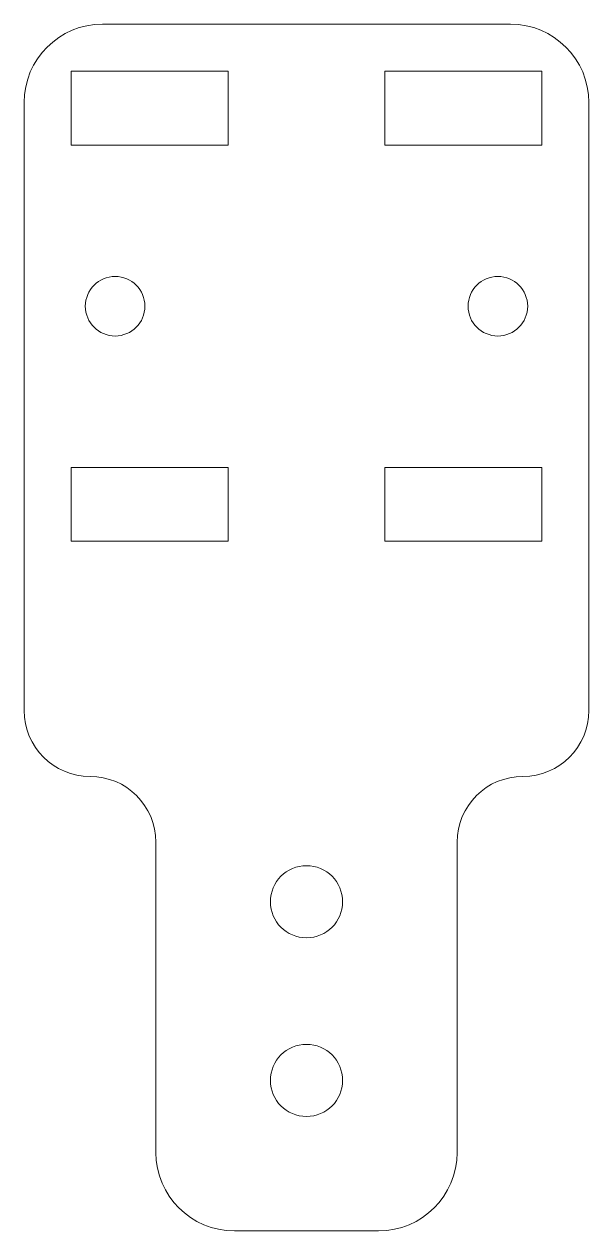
# Model space of a CAD drawing. Header units: inches. Extents: x -0.45 to 0.45, y -1.48 to 0.45.
import ezdxf

# ---------------------------------------------------------------- set-up
doc = ezdxf.new("R2010")
doc.units = ezdxf.units.IN
doc.header["$MEASUREMENT"] = 0

msp = doc.modelspace()

# ---------------------------------------------------------------- linework, layer by layer
at = {"color": 7, "linetype": 'Continuous', "lineweight": 15}
for p, q in [((0.325, 0.45), (-0.325, 0.45)), ((-0.125, 0.375), (-0.375, 0.375)), ((-0.375, 0.375), (-0.375, 0.257)), ((-0.125, 0.257), (-0.125, 0.375)), ((0.375, 0.375), (0.125, 0.375)), ((0.125, 0.375), (0.125, 0.257)), ((0.375, 0.257), (0.375, 0.375)), ((-0.45, 0.325), (-0.45, -0.645)), ((0.45, -0.645), (0.45, 0.325)), ((-0.375, 0.257), (-0.125, 0.257)), ((0.125, 0.257), (0.375, 0.257)), ((-0.125, -0.257), (-0.375, -0.257)), ((-0.375, -0.257), (-0.375, -0.375)), ((-0.125, -0.375), (-0.125, -0.257)), ((0.375, -0.257), (0.125, -0.257)), ((0.125, -0.257), (0.125, -0.375)), ((0.375, -0.375), (0.375, -0.257)), ((-0.375, -0.375), (-0.125, -0.375)), ((0.125, -0.375), (0.375, -0.375)), ((-0.24, -0.855), (-0.24, -1.35)), ((0.24, -1.35), (0.24, -0.855)), ((-0.115, -1.475), (0.115, -1.475))]:
    msp.add_line(p, q, dxfattribs=at)
for centre, radius in [((-0.305, 0), 0.0475), ((0.305, 0), 0.0475), ((0, -0.95), 0.0575), ((0, -1.235), 0.0575)]:
    msp.add_circle(centre, radius, dxfattribs=at)
for centre, radius, start, end in [((-0.325, 0.325), 0.125, 90, 180), ((0.325, 0.325), 0.125, 0, 90), ((-0.345, -0.645), 0.105, 180, 270), ((0.345, -0.645), 0.105, 270, 0), ((-0.345, -0.855), 0.105, 0, 90), ((0.345, -0.855), 0.105, 90, 180), ((-0.115, -1.35), 0.125, 180, 270), ((0.115, -1.35), 0.125, 270, 0)]:
    msp.add_arc(centre, radius, start, end, dxfattribs=at)

doc.saveas('drawing.dxf')
